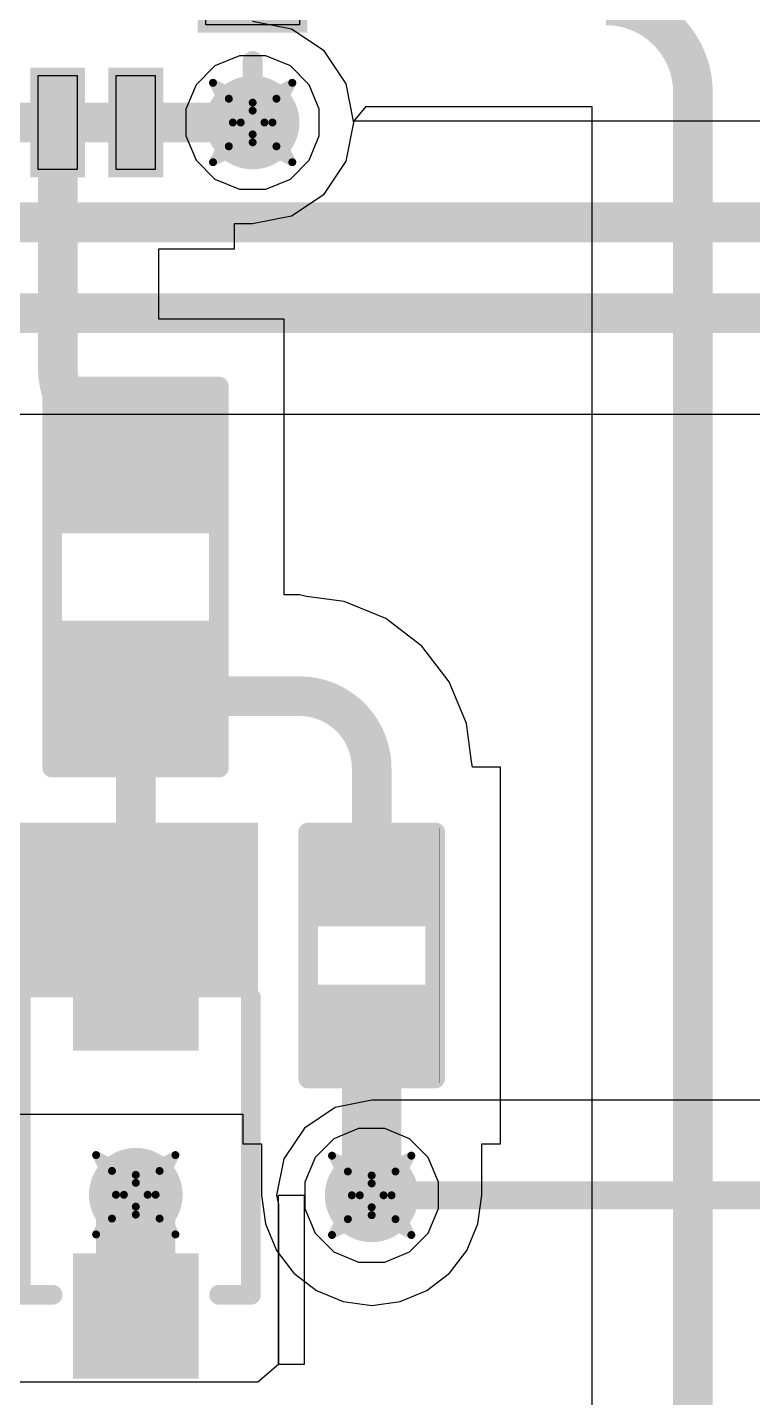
# Model space of a CAD drawing. Header units: inches. Extents: x -2 to 5376, y -4 to 5426.
# Drawn here: x 82.71 to 87.35, y 74.34 to 83.11 of the extents above; entities that cross this region are included whole.
import ezdxf

# ---------------------------------------------------------------- set-up
doc = ezdxf.new("R2010")
doc.units = ezdxf.units.IN
for name, color, linetype in [('Bottom Layer', 5, 'Continuous'), ('Drill Drawing', 1, 'Continuous'), ('Layer 1', 16, 'Continuous'), ('Layer 2', 76, 'Continuous'), ('Top Layer', 1, 'Continuous'), ('Top Overlay', 2, 'Continuous'), ('Top Paste', 8, 'Continuous'), ('Top Solder', 216, 'Continuous'), ('Via Holes', 16, 'Continuous')]:
    doc.layers.add(name, color=color, linetype=linetype)

# ---------------------------------------------------------------- blocks, each defined once
blk = doc.blocks.new('SOD323F_20')
at = {"layer": 'Top Layer'}
for points in [[(-1.35, 0.3), (-0.75, 0.3), (-0.75, -0.3), (-1.35, -0.3)], [(0.75, 0.3), (1.35, 0.3), (1.35, -0.3), (0.75, -0.3)]]:
    blk.add_hatch(color=1, dxfattribs=at).paths.add_polyline_path(points)
at = {"layer": 'Top Overlay'}
for points in [[(0.9884, 0.3836), (2.1082, 0.3836), (2.1082, 0.79), (0.9884, 0.79)], [(1.4223, -0.406), (2.1081, -0.406), (2.1081, 0.4576), (1.4223, 0.4576)], [(0.9884, -0.7829), (2.1082, -0.7829), (2.1082, -0.3765), (0.9884, -0.3765)]]:
    blk.add_hatch(color=2, dxfattribs=at).paths.add_polyline_path(points)
at = {"layer": 'Top Paste'}
for points in [[(-1.35, 0.3), (-0.75, 0.3), (-0.75, -0.3), (-1.35, -0.3)], [(0.75, 0.3), (1.35, 0.3), (1.35, -0.3), (0.75, -0.3)]]:
    blk.add_hatch(color=8, dxfattribs=at).paths.add_polyline_path(points)
at = {"layer": 'Top Solder'}
for points in [[(-1.4516, 0.4016), (-0.6484, 0.4016), (-0.6484, -0.4016), (-1.4516, -0.4016)], [(0.6484, 0.4016), (1.4516, 0.4016), (1.4516, -0.4016), (0.6484, -0.4016)]]:
    blk.add_hatch(color=216, dxfattribs=at).paths.add_polyline_path(points)
at = {"layer": 'Top Overlay'}
for points in [[(-0.9144, 0.7366, 0.127, 0.127, 0), (-0.9144, 0.5334, 0.127, 0.127, 0)], [(-0.9144, 0.7366, 0.127, 0.127, 0), (0.9884, 0.7366, 0.127, 0.127, 0)], [(-0.9144, -0.5334, 0.127, 0.127, 0), (-0.9144, -0.7366, 0.127, 0.127, 0)], [(-0.9144, -0.7366, 0.127, 0.127, 0), (0.9884, -0.7366, 0.127, 0.127, 0)]]:
    blk.add_lwpolyline(points, format="xyseb", dxfattribs=at)
for points in [[(-0.9461, 0.7366, 0.0635, 0.0635, 1), (-0.8826, 0.7366, 0.0635, 0.0635, 1)], [(-0.9461, 0.7366, 0.0635, 0.0635, 1), (-0.8826, 0.7366, 0.0635, 0.0635, 1)], [(0.9567, 0.7366, 0.0635, 0.0635, 1), (1.0202, 0.7366, 0.0635, 0.0635, 1)], [(-0.9461, 0.5334, 0.0635, 0.0635, 1), (-0.8827, 0.5334, 0.0635, 0.0635, 1)], [(-0.9461, -0.5334, 0.0635, 0.0635, 1), (-0.8827, -0.5334, 0.0635, 0.0635, 1)], [(-0.9461, -0.7366, 0.0635, 0.0635, 1), (-0.8826, -0.7366, 0.0635, 0.0635, 1)], [(-0.9461, -0.7366, 0.0635, 0.0635, 1), (-0.8826, -0.7366, 0.0635, 0.0635, 1)], [(0.9567, -0.7366, 0.0635, 0.0635, 1), (1.0202, -0.7366, 0.0635, 0.0635, 1)]]:
    blk.add_lwpolyline(points, format="xyseb", close=True, dxfattribs=at)
blk = doc.blocks.new('VQFN_16_3_3__26')
at = {"layer": 'Top Layer'}
for points in [[(-0.8729, 1.8), (-0.6229, 1.8), (-0.6229, 1.2), (-0.8729, 1.2)], [(-0.373, 1.8), (-0.123, 1.8), (-0.123, 1.2), (-0.373, 1.2)], [(0.1271, 1.8), (0.3771, 1.8), (0.3771, 1.2), (0.1271, 1.2)], [(0.627, 1.8), (0.877, 1.8), (0.877, 1.2), (0.627, 1.2)], [(-1.8, 0.6234), (-1.8, 0.8734), (-1.2, 0.8734), (-1.2, 0.6234)], [(1.8, 0.8734), (1.8, 0.6234), (1.2, 0.6234), (1.2, 0.8734)], [(-0.7501, 0.7499), (0.7499, 0.7499), (0.7499, -0.7501), (-0.7501, -0.7501)], [(-1.8, 0.1235), (-1.8, 0.3735), (-1.2, 0.3735), (-1.2, 0.1235)], [(1.8, 0.3751), (1.8, 0.1251), (1.2, 0.1251), (1.2, 0.3751)], [(-1.8, -0.3766), (-1.8, -0.1266), (-1.2, -0.1266), (-1.2, -0.3766)], [(1.8, -0.1251), (1.8, -0.3751), (1.2, -0.3751), (1.2, -0.1251)], [(-1.8, -0.8765), (-1.8, -0.6265), (-1.2, -0.6265), (-1.2, -0.8765)], [(1.8, -0.6249), (1.8, -0.8749), (1.2, -0.8749), (1.2, -0.6249)], [(-0.6229, -1.8), (-0.8729, -1.8), (-0.8729, -1.2), (-0.6229, -1.2)], [(-0.123, -1.8), (-0.373, -1.8), (-0.373, -1.2), (-0.123, -1.2)], [(0.3771, -1.8), (0.1271, -1.8), (0.1271, -1.2), (0.3771, -1.2)], [(0.877, -1.8), (0.627, -1.8), (0.627, -1.2), (0.877, -1.2)]]:
    blk.add_hatch(color=1, dxfattribs=at).paths.add_polyline_path(points)
at = {"layer": 'Top Solder'}
for points in [[(-0.9237, 1.8508), (-0.5721, 1.8508), (-0.5721, 1.1492), (-0.9237, 1.1492)], [(-0.4238, 1.8508), (-0.0722, 1.8508), (-0.0722, 1.1492), (-0.4238, 1.1492)], [(0.0763, 1.8508), (0.4279, 1.8508), (0.4279, 1.1492), (0.0763, 1.1492)], [(0.5762, 1.8508), (0.9278, 1.8508), (0.9278, 1.1492), (0.5762, 1.1492)], [(-1.8508, 0.5726), (-1.8508, 0.9242), (-1.1492, 0.9242), (-1.1492, 0.5726)], [(1.8508, 0.9242), (1.8508, 0.5726), (1.1492, 0.5726), (1.1492, 0.9242)], [(-0.8009, 0.8007), (0.8007, 0.8007), (0.8007, -0.8009), (-0.8009, -0.8009)], [(-1.8508, 0.0727), (-1.8508, 0.4243), (-1.1492, 0.4243), (-1.1492, 0.0727)], [(1.8508, 0.4259), (1.8508, 0.0743), (1.1492, 0.0743), (1.1492, 0.4259)], [(-1.8508, -0.4274), (-1.8508, -0.0758), (-1.1492, -0.0758), (-1.1492, -0.4274)], [(1.8508, -0.0743), (1.8508, -0.4259), (1.1492, -0.4259), (1.1492, -0.0743)], [(-1.8508, -0.9273), (-1.8508, -0.5757), (-1.1492, -0.5757), (-1.1492, -0.9273)], [(1.8508, -0.5741), (1.8508, -0.9257), (1.1492, -0.9257), (1.1492, -0.5741)], [(-0.5721, -1.8508), (-0.9237, -1.8508), (-0.9237, -1.1492), (-0.5721, -1.1492)], [(-0.0722, -1.8508), (-0.4238, -1.8508), (-0.4238, -1.1492), (-0.0722, -1.1492)], [(0.4279, -1.8508), (0.0763, -1.8508), (0.0763, -1.1492), (0.4279, -1.1492)], [(0.9278, -1.8508), (0.5762, -1.8508), (0.5762, -1.1492), (0.9278, -1.1492)]]:
    blk.add_hatch(color=216, dxfattribs=at).paths.add_polyline_path(points)
at = {"layer": 'Top Overlay'}
for points in [[(-1.4999, 1.4999, 0.127, 0.127, 0), (-1.1041, 1.4999, 0.127, 0.127, 0)], [(-1.4999, 1.1046, 0.127, 0.127, 0), (-1.4999, 1.4999, 0.127, 0.127, 0)], [(1.1082, 1.4999, 0.127, 0.127, 0), (1.5001, 1.4999, 0.127, 0.127, 0)], [(1.5001, 1.1046, 0.127, 0.127, 0), (1.5001, 1.4999, 0.127, 0.127, 0)], [(-2.0334, 0.6468, 0.127, 0.127, 0), (-2.0334, 0.85, 0.127, 0.127, 0)], [(-2.0334, 0.85, 0.127, 0.127, 0), (-1.9318, 0.7484, 0.127, 0.127, 0)], [(-2.0334, 0.6468, 0.127, 0.127, 0), (-1.9318, 0.7484, 0.127, 0.127, 0)], [(-1.4999, -1.5001, 0.127, 0.127, 0), (-1.4999, -1.1076, 0.127, 0.127, 0)], [(1.5001, -1.5001, 0.127, 0.127, 0), (1.5001, -1.1061, 0.127, 0.127, 0)], [(-1.4999, -1.5001, 0.127, 0.127, 0), (-1.1041, -1.5001, 0.127, 0.127, 0)], [(1.1082, -1.5001, 0.127, 0.127, 0), (1.5001, -1.5001, 0.127, 0.127, 0)]]:
    blk.add_lwpolyline(points, format="xyseb", dxfattribs=at)
for points in [[(-1.5316, 1.4999, 0.0635, 0.0635, 1), (-1.4681, 1.4999, 0.0635, 0.0635, 1)], [(-1.5316, 1.4999, 0.0635, 0.0635, 1), (-1.4681, 1.4999, 0.0635, 0.0635, 1)], [(-1.1358, 1.4999, 0.0635, 0.0635, 1), (-1.0723, 1.4999, 0.0635, 0.0635, 1)], [(1.0765, 1.4999, 0.0635, 0.0635, 1), (1.14, 1.4999, 0.0635, 0.0635, 1)], [(1.4684, 1.4999, 0.0635, 0.0635, 1), (1.5319, 1.4999, 0.0635, 0.0635, 1)], [(1.4684, 1.4999, 0.0635, 0.0635, 1), (1.5319, 1.4999, 0.0635, 0.0635, 1)], [(-1.5316, 1.1046, 0.0635, 0.0635, 1), (-1.4681, 1.1046, 0.0635, 0.0635, 1)], [(1.4684, 1.1046, 0.0635, 0.0635, 1), (1.5319, 1.1046, 0.0635, 0.0635, 1)], [(-2.0651, 0.85, 0.0635, 0.0635, 1), (-2.0016, 0.85, 0.0635, 0.0635, 1)], [(-2.0651, 0.85, 0.0635, 0.0635, 1), (-2.0016, 0.85, 0.0635, 0.0635, 1)], [(-1.9635, 0.7484, 0.0635, 0.0635, 1), (-1.9, 0.7484, 0.0635, 0.0635, 1)], [(-1.9635, 0.7484, 0.0635, 0.0635, 1), (-1.9, 0.7484, 0.0635, 0.0635, 1)], [(-2.0651, 0.6468, 0.0635, 0.0635, 1), (-2.0016, 0.6468, 0.0635, 0.0635, 1)], [(-2.0651, 0.6468, 0.0635, 0.0635, 1), (-2.0016, 0.6468, 0.0635, 0.0635, 1)], [(-1.5316, -1.1076, 0.0635, 0.0635, 1), (-1.4681, -1.1076, 0.0635, 0.0635, 1)], [(1.4684, -1.1061, 0.0635, 0.0635, 1), (1.5319, -1.1061, 0.0635, 0.0635, 1)], [(-1.5316, -1.5001, 0.0635, 0.0635, 1), (-1.4681, -1.5001, 0.0635, 0.0635, 1)], [(-1.5316, -1.5001, 0.0635, 0.0635, 1), (-1.4681, -1.5001, 0.0635, 0.0635, 1)], [(-1.1358, -1.5001, 0.0635, 0.0635, 1), (-1.0723, -1.5001, 0.0635, 0.0635, 1)], [(1.0765, -1.5001, 0.0635, 0.0635, 1), (1.14, -1.5001, 0.0635, 0.0635, 1)], [(1.4684, -1.5001, 0.0635, 0.0635, 1), (1.5319, -1.5001, 0.0635, 0.0635, 1)], [(1.4684, -1.5001, 0.0635, 0.0635, 1), (1.5319, -1.5001, 0.0635, 0.0635, 1)]]:
    blk.add_lwpolyline(points, format="xyseb", close=True, dxfattribs=at)
at = {"layer": 'Top Paste'}
for p, q in [((-0.8729, 1.8), (-0.8729, 1.8)), ((-0.8729, 1.8), (-0.6229, 1.8)), ((-0.8729, 1.2), (-0.8729, 1.8)), ((-0.6229, 1.8), (-0.6229, 1.2)), ((-0.3729, 1.8), (-0.3729, 1.8)), ((-0.3729, 1.8), (-0.1229, 1.8)), ((-0.3729, 1.2), (-0.3729, 1.8)), ((-0.1229, 1.8), (-0.1229, 1.2)), ((0.1271, 1.8), (0.1271, 1.8)), ((0.1271, 1.8), (0.3771, 1.8)), ((0.1271, 1.2), (0.1271, 1.8)), ((0.3771, 1.8), (0.3771, 1.2)), ((0.6271, 1.8), (0.6271, 1.8)), ((0.6271, 1.8), (0.8771, 1.8)), ((0.6271, 1.2), (0.6271, 1.8)), ((0.8771, 1.8), (0.8771, 1.2)), ((-0.6229, 1.2), (-0.8729, 1.2)), ((-0.1229, 1.2), (-0.3729, 1.2)), ((0.3771, 1.2), (0.1271, 1.2)), ((0.8771, 1.2), (0.6271, 1.2)), ((-1.7999, 0.6235), (-1.7999, 0.8735)), ((-1.7999, 0.8735), (-1.1999, 0.8735)), ((-1.1999, 0.8735), (-1.1999, 0.6235)), ((1.2, 0.6235), (1.2, 0.8735)), ((1.2, 0.8735), (1.8, 0.8735)), ((1.8, 0.8735), (1.8, 0.8735)), ((1.8, 0.8735), (1.8, 0.6235)), ((-1.7999, 0.6235), (-1.7999, 0.6235)), ((-1.1999, 0.6235), (-1.7999, 0.6235)), ((1.8, 0.6235), (1.2, 0.6235)), ((-0.6, 0.6), (-0.6, 0.6)), ((-0.6, 0.6), (0.6, 0.6)), ((-0.6, -0.6), (-0.6, 0.6)), ((0.6, 0.6), (0.6, -0.6)), ((-1.8, 0.1235), (-1.8, 0.3735)), ((-1.8, 0.3735), (-1.2, 0.3735)), ((-1.2, 0.3735), (-1.2, 0.1235)), ((1.2, 0.125), (1.2, 0.375)), ((1.2, 0.375), (1.8, 0.375)), ((1.8, 0.375), (1.8, 0.375)), ((1.8, 0.375), (1.8, 0.125)), ((-1.8, 0.1235), (-1.8, 0.1235)), ((-1.2, 0.1235), (-1.8, 0.1235)), ((1.8, 0.125), (1.2, 0.125)), ((-1.7999, -0.3765), (-1.7999, -0.1265)), ((-1.7999, -0.1265), (-1.1999, -0.1265)), ((-1.1999, -0.1265), (-1.1999, -0.3765)), ((1.2, -0.375), (1.2, -0.125)), ((1.2, -0.125), (1.8, -0.125)), ((1.8, -0.125), (1.8, -0.125)), ((1.8, -0.125), (1.8, -0.375)), ((-1.7999, -0.3765), (-1.7999, -0.3765)), ((-1.1999, -0.3765), (-1.7999, -0.3765)), ((1.8, -0.375), (1.2, -0.375)), ((0.6, -0.6), (-0.6, -0.6)), ((-1.7999, -0.8765), (-1.7999, -0.6265)), ((-1.7999, -0.6265), (-1.1999, -0.6265)), ((-1.1999, -0.6265), (-1.1999, -0.8765)), ((1.2, -0.875), (1.2, -0.625)), ((1.2, -0.625), (1.8, -0.625)), ((1.8, -0.625), (1.8, -0.625)), ((1.8, -0.625), (1.8, -0.875)), ((-1.7999, -0.8765), (-1.7999, -0.8765)), ((-1.1999, -0.8765), (-1.7999, -0.8765)), ((1.8, -0.875), (1.2, -0.875)), ((-0.8729, -1.8), (-0.8729, -1.2)), ((-0.8729, -1.2), (-0.6229, -1.2)), ((-0.6229, -1.2), (-0.6229, -1.8)), ((-0.3729, -1.8), (-0.3729, -1.2)), ((-0.3729, -1.2), (-0.1229, -1.2)), ((-0.1229, -1.2), (-0.1229, -1.8)), ((0.1271, -1.8), (0.1271, -1.2)), ((0.1271, -1.2), (0.3771, -1.2)), ((0.3771, -1.2), (0.3771, -1.8)), ((0.6271, -1.8), (0.6271, -1.2)), ((0.6271, -1.2), (0.8771, -1.2)), ((0.8771, -1.2), (0.8771, -1.8)), ((-0.6229, -1.8), (-0.8729, -1.8)), ((-0.6229, -1.8), (-0.6229, -1.8)), ((-0.1229, -1.8), (-0.3729, -1.8)), ((-0.1229, -1.8), (-0.1229, -1.8)), ((0.3771, -1.8), (0.1271, -1.8)), ((0.3771, -1.8), (0.3771, -1.8)), ((0.8771, -1.8), (0.6271, -1.8)), ((0.8771, -1.8), (0.8771, -1.8))]:
    blk.add_line(p, q, dxfattribs=at)
blk = doc.blocks.new('R___0603_69')
at = {"layer": 'Top Layer'}
for points in [[(-0.381, 0.4445), (-0.381, -0.4445), (-1.143, -0.4445), (-1.143, 0.4445)], [(1.143, 0.4445), (1.143, -0.4445), (0.381, -0.4445), (0.381, 0.4445)]]:
    blk.add_hatch(color=1, dxfattribs=at).paths.add_polyline_path(points)
at = {"layer": 'Top Paste'}
for points in [[(-0.381, 0.4445), (-0.381, -0.4445), (-1.143, -0.4445), (-1.143, 0.4445)], [(1.143, 0.4445), (1.143, -0.4445), (0.381, -0.4445), (0.381, 0.4445)]]:
    blk.add_hatch(color=8, dxfattribs=at).paths.add_polyline_path(points)
at = {"layer": 'Top Solder'}
for points in [[(-0.2794, 0.5461), (-0.2794, -0.5461), (-1.2446, -0.5461), (-1.2446, 0.5461)], [(1.2446, 0.5461), (1.2446, -0.5461), (0.2794, -0.5461), (0.2794, 0.5461)]]:
    blk.add_hatch(color=216, dxfattribs=at).paths.add_polyline_path(points)
at = {"layer": 'Top Overlay'}
for points in [[(-1.2192, 0.5334, 0.127, 0.127, 0), (1.2192, 0.5334, 0.127, 0.127, 0)], [(-1.2192, 0.5334, 0.127, 0.127, 0), (-1.2192, -0.5334, 0.127, 0.127, 0)], [(1.2192, 0.5334, 0.127, 0.127, 0), (1.2192, -0.5334, 0.127, 0.127, 0)], [(-1.2192, -0.5334, 0.127, 0.127, 0), (1.2192, -0.5334, 0.127, 0.127, 0)]]:
    blk.add_lwpolyline(points, format="xyseb", dxfattribs=at)
for points in [[(-1.25095, 0.5334, 0.0635, 0.0635, 1), (-1.18745, 0.5334, 0.0635, 0.0635, 1)], [(-1.25095, 0.5334, 0.0635, 0.0635, 1), (-1.18745, 0.5334, 0.0635, 0.0635, 1)], [(1.18745, 0.5334, 0.0635, 0.0635, 1), (1.25095, 0.5334, 0.0635, 0.0635, 1)], [(1.18745, 0.5334, 0.0635, 0.0635, 1), (1.25095, 0.5334, 0.0635, 0.0635, 1)], [(-1.25095, -0.5334, 0.0635, 0.0635, 1), (-1.18745, -0.5334, 0.0635, 0.0635, 1)], [(-1.25095, -0.5334, 0.0635, 0.0635, 1), (-1.18745, -0.5334, 0.0635, 0.0635, 1)], [(1.18745, -0.5334, 0.0635, 0.0635, 1), (1.25095, -0.5334, 0.0635, 0.0635, 1)], [(1.18745, -0.5334, 0.0635, 0.0635, 1), (1.25095, -0.5334, 0.0635, 0.0635, 1)]]:
    blk.add_lwpolyline(points, format="xyseb", close=True, dxfattribs=at)
blk = doc.blocks.new('R___0402_85')
at = {"layer": 'Top Layer'}
for points in [[(-0.6985, -0.3175), (-0.6985, 0.3175), (-0.2413, 0.3175), (-0.2413, -0.3175)], [(0.2413, -0.3175), (0.2413, 0.3175), (0.6985, 0.3175), (0.6985, -0.3175)]]:
    blk.add_hatch(color=1, dxfattribs=at).paths.add_polyline_path(points)
at = {"layer": 'Top Paste'}
for points in [[(-0.6985, -0.3175), (-0.6985, 0.3175), (-0.2413, 0.3175), (-0.2413, -0.3175)], [(0.2413, -0.3175), (0.2413, 0.3175), (0.6985, 0.3175), (0.6985, -0.3175)]]:
    blk.add_hatch(color=8, dxfattribs=at).paths.add_polyline_path(points)
at = {"layer": 'Top Solder'}
for points in [[(-0.7535, -0.3725), (-0.7535, 0.3725), (-0.1863, 0.3725), (-0.1863, -0.3725)], [(0.1863, -0.3725), (0.1863, 0.3725), (0.7535, 0.3725), (0.7535, -0.3725)]]:
    blk.add_hatch(color=216, dxfattribs=at).paths.add_polyline_path(points)
at = {"layer": 'Top Overlay'}
for points in [[(-0.7874, 0.4064, 0.127, 0.127, 0), (-0.7874, -0.4064, 0.127, 0.127, 0)], [(-0.7874, 0.4064, 0.127, 0.127, 0), (0.7874, 0.4064, 0.127, 0.127, 0)], [(0.7874, 0.4064, 0.127, 0.127, 0), (0.7874, -0.4064, 0.127, 0.127, 0)], [(-0.7874, -0.4064, 0.127, 0.127, 0), (0.7874, -0.4064, 0.127, 0.127, 0)], [(-0.8128, -0.4318, 0.00323, 0.00323, 0), (0.8128, -0.4318, 0.00323, 0.00323, 0)]]:
    blk.add_lwpolyline(points, format="xyseb", dxfattribs=at)
for points in [[(-0.8191, 0.4064, 0.0635, 0.0635, 1), (-0.7556, 0.4064, 0.0635, 0.0635, 1)], [(-0.8191, 0.4064, 0.0635, 0.0635, 1), (-0.7556, 0.4064, 0.0635, 0.0635, 1)], [(0.7556, 0.4064, 0.0635, 0.0635, 1), (0.8191, 0.4064, 0.0635, 0.0635, 1)], [(0.7556, 0.4064, 0.0635, 0.0635, 1), (0.8191, 0.4064, 0.0635, 0.0635, 1)], [(-0.8191, -0.4064, 0.0635, 0.0635, 1), (-0.7556, -0.4064, 0.0635, 0.0635, 1)], [(-0.8191, -0.4064, 0.0635, 0.0635, 1), (-0.7556, -0.4064, 0.0635, 0.0635, 1)], [(0.7556, -0.4064, 0.0635, 0.0635, 1), (0.8191, -0.4064, 0.0635, 0.0635, 1)], [(0.7556, -0.4064, 0.0635, 0.0635, 1), (0.8191, -0.4064, 0.0635, 0.0635, 1)], [(-0.8136, -0.4318, 0.00161, 0.00161, 1), (-0.812, -0.4318, 0.00161, 0.00161, 1)], [(0.812, -0.4318, 0.00161, 0.00161, 1), (0.8136, -0.4318, 0.00161, 0.00161, 1)]]:
    blk.add_lwpolyline(points, format="xyseb", close=True, dxfattribs=at)

msp = doc.modelspace()

# ---------------------------------------------------------------- hatches: boundary and pattern name
at = {"layer": 'Bottom Layer'}
h = msp.add_hatch(color=5, dxfattribs=at)
edge = h.paths.add_edge_path()
edge.add_arc((84.15, 82.5), 0.3, 0, 360)
h = msp.add_hatch(color=5, dxfattribs=at)
edge = h.paths.add_edge_path()
edge.add_arc((83.4019, 75.6366), 0.3, 0, 360)
h = msp.add_hatch(color=5, dxfattribs=at)
edge = h.paths.add_edge_path()
edge.add_arc((84.9122, 75.633), 0.3, 0, 360)
at = {"layer": 'Layer 1'}
h = msp.add_hatch(color=16, dxfattribs=at)
edge = h.paths.add_edge_path()
edge.add_arc((84.15, 82.5), 0.3, 0, 360)
h = msp.add_hatch(color=16, dxfattribs=at)
edge = h.paths.add_edge_path()
edge.add_arc((83.4019, 75.6366), 0.3, 0, 360)
h = msp.add_hatch(color=16, dxfattribs=at)
edge = h.paths.add_edge_path()
edge.add_arc((84.9122, 75.633), 0.3, 0, 360)
at = {"layer": 'Layer 2'}
h = msp.add_hatch(color=76, dxfattribs=at)
edge = h.paths.add_edge_path()
edge.add_arc((84.15, 82.5), 0.3, 0, 360)
h = msp.add_hatch(color=76, dxfattribs=at)
edge = h.paths.add_edge_path()
edge.add_arc((83.4019, 75.6366), 0.3, 0, 360)
h = msp.add_hatch(color=76, dxfattribs=at)
edge = h.paths.add_edge_path()
edge.add_arc((84.9122, 75.633), 0.3, 0, 360)
at = {"layer": 'Top Layer'}
h = msp.add_hatch(color=1, dxfattribs=at)
edge = h.paths.add_edge_path()
edge.add_arc((84.15, 82.5), 0.3, 0, 360)
h = msp.add_hatch(color=1, dxfattribs=at)
edge = h.paths.add_edge_path()
edge.add_arc((83.4019, 75.6366), 0.3, 0, 360)
h = msp.add_hatch(color=1, dxfattribs=at)
edge = h.paths.add_edge_path()
edge.add_arc((84.9122, 75.633), 0.3, 0, 360)
at = {"layer": 'Via Holes'}
h = msp.add_hatch(color=7, dxfattribs=at)
edge = h.paths.add_edge_path()
edge.add_arc((84.15, 82.5), 0.15, 0, 360)
h = msp.add_hatch(color=7, dxfattribs=at)
edge = h.paths.add_edge_path()
edge.add_arc((83.4019, 75.6366), 0.15, 0, 360)
h = msp.add_hatch(color=7, dxfattribs=at)
edge = h.paths.add_edge_path()
edge.add_arc((84.9122, 75.633), 0.15, 0, 360)

# ---------------------------------------------------------------- linework, layer by layer
at = {"layer": 'Bottom Layer'}
for p, q in [((84.3978, 83.0982), (84.15, 83.1475)), ((84.6078, 82.9578), (84.3978, 83.0982)), ((84.7482, 82.7478), (84.6078, 82.9578)), ((84.7958, 82.5084), (84.7482, 82.7478)), ((89.6776, 82.5084), (84.7958, 82.5084)), ((78.9522, 80.6326), (92.1512, 80.6326)), ((84.8273, 76.06), (84.6703, 75.995)), ((84.9971, 76.06), (84.8273, 76.06)), ((85.1541, 75.995), (84.9971, 76.06)), ((84.6703, 75.995), (84.5502, 75.8749)), ((85.2742, 75.8749), (85.1541, 75.995)), ((84.5502, 75.8749), (84.4852, 75.718)), ((85.3392, 75.718), (85.2742, 75.8749)), ((84.4852, 75.718), (84.4852, 75.5481)), ((85.3392, 75.5481), (85.3392, 75.718)), ((84.4852, 75.5481), (84.5502, 75.3912)), ((85.2742, 75.3912), (85.3392, 75.5481)), ((84.5502, 75.3912), (84.6703, 75.2711)), ((85.1541, 75.2711), (85.2742, 75.3912)), ((84.6703, 75.2711), (84.8273, 75.206)), ((84.9971, 75.206), (85.1541, 75.2711)), ((84.8273, 75.206), (84.9971, 75.206))]:
    msp.add_line(p, q, dxfattribs=at)
for points in [[(73.6144, 82.5, 0.254, 0.254, 0), (84.15, 82.5, 0.254, 0.254, 0)], [(77.4239, 81.861, 0.254, 0.254, 0), (89.8449, 81.861, 0.254, 0.254, 0)], [(78.9101, 81.28, 0.254, 0.254, 0), (92.1512, 81.28, 0.254, 0.254, 0)]]:
    msp.add_lwpolyline(points, format="xyseb", dxfattribs=at)
msp.add_lwpolyline([(84.0865, 82.5, 0.127, 0.127, 1), (84.2135, 82.5, 0.127, 0.127, 1)], format="xyseb", close=True, dxfattribs=at)
at = {"layer": 'Drill Drawing'}
for points in [[(83.896, 82.754, 0.0508, 0.0508, 0), (84.15, 82.627, 0.0508, 0.0508, 0)], [(83.896, 82.754, 0.0508, 0.0508, 0), (84.023, 82.5, 0.0508, 0.0508, 0)], [(84.15, 82.627, 0.0508, 0.0508, 0), (84.404, 82.754, 0.0508, 0.0508, 0)], [(84.277, 82.5, 0.0508, 0.0508, 0), (84.404, 82.754, 0.0508, 0.0508, 0)], [(83.9976, 82.6524, 0.0508, 0.0508, 0), (84.15, 82.5762, 0.0508, 0.0508, 0)], [(83.9976, 82.6524, 0.0508, 0.0508, 0), (84.0738, 82.5, 0.0508, 0.0508, 0)], [(84.15, 82.5762, 0.0508, 0.0508, 0), (84.3024, 82.6524, 0.0508, 0.0508, 0)], [(84.2262, 82.5, 0.0508, 0.0508, 0), (84.3024, 82.6524, 0.0508, 0.0508, 0)], [(83.896, 82.246, 0.0508, 0.0508, 0), (84.023, 82.5, 0.0508, 0.0508, 0)], [(83.9976, 82.3476, 0.0508, 0.0508, 0), (84.0738, 82.5, 0.0508, 0.0508, 0)], [(83.9976, 82.3476, 0.0508, 0.0508, 0), (84.15, 82.4238, 0.0508, 0.0508, 0)], [(84.15, 82.4238, 0.0508, 0.0508, 0), (84.3024, 82.3476, 0.0508, 0.0508, 0)], [(84.2262, 82.5, 0.0508, 0.0508, 0), (84.3024, 82.3476, 0.0508, 0.0508, 0)], [(84.277, 82.5, 0.0508, 0.0508, 0), (84.404, 82.246, 0.0508, 0.0508, 0)], [(83.896, 82.246, 0.0508, 0.0508, 0), (84.15, 82.373, 0.0508, 0.0508, 0)], [(84.15, 82.373, 0.0508, 0.0508, 0), (84.404, 82.246, 0.0508, 0.0508, 0)], [(83.1479, 75.8906, 0.0508, 0.0508, 0), (83.4019, 75.7636, 0.0508, 0.0508, 0)], [(83.1479, 75.8906, 0.0508, 0.0508, 0), (83.2749, 75.6366, 0.0508, 0.0508, 0)], [(83.4019, 75.7636, 0.0508, 0.0508, 0), (83.6559, 75.8906, 0.0508, 0.0508, 0)], [(83.5289, 75.6366, 0.0508, 0.0508, 0), (83.6559, 75.8906, 0.0508, 0.0508, 0)], [(84.6582, 75.887, 0.0508, 0.0508, 0), (84.9122, 75.76, 0.0508, 0.0508, 0)], [(84.6582, 75.887, 0.0508, 0.0508, 0), (84.7852, 75.633, 0.0508, 0.0508, 0)], [(84.9122, 75.76, 0.0508, 0.0508, 0), (85.1662, 75.887, 0.0508, 0.0508, 0)], [(85.0392, 75.633, 0.0508, 0.0508, 0), (85.1662, 75.887, 0.0508, 0.0508, 0)], [(83.2495, 75.789, 0.0508, 0.0508, 0), (83.4019, 75.7128, 0.0508, 0.0508, 0)], [(83.2495, 75.789, 0.0508, 0.0508, 0), (83.3257, 75.6366, 0.0508, 0.0508, 0)], [(83.4019, 75.7128, 0.0508, 0.0508, 0), (83.5543, 75.789, 0.0508, 0.0508, 0)], [(83.4781, 75.6366, 0.0508, 0.0508, 0), (83.5543, 75.789, 0.0508, 0.0508, 0)], [(84.7598, 75.7854, 0.0508, 0.0508, 0), (84.9122, 75.7092, 0.0508, 0.0508, 0)], [(84.7598, 75.7854, 0.0508, 0.0508, 0), (84.836, 75.633, 0.0508, 0.0508, 0)], [(84.9122, 75.7092, 0.0508, 0.0508, 0), (85.0646, 75.7854, 0.0508, 0.0508, 0)], [(84.9884, 75.633, 0.0508, 0.0508, 0), (85.0646, 75.7854, 0.0508, 0.0508, 0)], [(83.1479, 75.3826, 0.0508, 0.0508, 0), (83.2749, 75.6366, 0.0508, 0.0508, 0)], [(83.2495, 75.4842, 0.0508, 0.0508, 0), (83.3257, 75.6366, 0.0508, 0.0508, 0)], [(83.4781, 75.6366, 0.0508, 0.0508, 0), (83.5543, 75.4842, 0.0508, 0.0508, 0)], [(83.5289, 75.6366, 0.0508, 0.0508, 0), (83.6559, 75.3826, 0.0508, 0.0508, 0)], [(84.6582, 75.379, 0.0508, 0.0508, 0), (84.7852, 75.633, 0.0508, 0.0508, 0)], [(84.7598, 75.4806, 0.0508, 0.0508, 0), (84.836, 75.633, 0.0508, 0.0508, 0)], [(84.9884, 75.633, 0.0508, 0.0508, 0), (85.0646, 75.4806, 0.0508, 0.0508, 0)], [(85.0392, 75.633, 0.0508, 0.0508, 0), (85.1662, 75.379, 0.0508, 0.0508, 0)], [(83.1479, 75.3826, 0.0508, 0.0508, 0), (83.4019, 75.5096, 0.0508, 0.0508, 0)], [(83.2495, 75.4842, 0.0508, 0.0508, 0), (83.4019, 75.5604, 0.0508, 0.0508, 0)], [(83.4019, 75.5604, 0.0508, 0.0508, 0), (83.5543, 75.4842, 0.0508, 0.0508, 0)], [(83.4019, 75.5096, 0.0508, 0.0508, 0), (83.6559, 75.3826, 0.0508, 0.0508, 0)], [(84.6582, 75.379, 0.0508, 0.0508, 0), (84.9122, 75.506, 0.0508, 0.0508, 0)], [(84.7598, 75.4806, 0.0508, 0.0508, 0), (84.9122, 75.5568, 0.0508, 0.0508, 0)], [(84.9122, 75.5568, 0.0508, 0.0508, 0), (85.0646, 75.4806, 0.0508, 0.0508, 0)], [(84.9122, 75.506, 0.0508, 0.0508, 0), (85.1662, 75.379, 0.0508, 0.0508, 0)]]:
    msp.add_lwpolyline(points, format="xyseb", dxfattribs=at)
for points in [[(83.8833, 82.754, 0.0254, 0.0254, 1), (83.9087, 82.754, 0.0254, 0.0254, 1)], [(83.8833, 82.754, 0.0254, 0.0254, 1), (83.9087, 82.754, 0.0254, 0.0254, 1)], [(84.3913, 82.754, 0.0254, 0.0254, 1), (84.4167, 82.754, 0.0254, 0.0254, 1)], [(84.3913, 82.754, 0.0254, 0.0254, 1), (84.4167, 82.754, 0.0254, 0.0254, 1)], [(83.9849, 82.6524, 0.0254, 0.0254, 1), (84.0103, 82.6524, 0.0254, 0.0254, 1)], [(83.9849, 82.6524, 0.0254, 0.0254, 1), (84.0103, 82.6524, 0.0254, 0.0254, 1)], [(84.1373, 82.627, 0.0254, 0.0254, 1), (84.1627, 82.627, 0.0254, 0.0254, 1)], [(84.1373, 82.627, 0.0254, 0.0254, 1), (84.1627, 82.627, 0.0254, 0.0254, 1)], [(84.2897, 82.6524, 0.0254, 0.0254, 1), (84.3151, 82.6524, 0.0254, 0.0254, 1)], [(84.2897, 82.6524, 0.0254, 0.0254, 1), (84.3151, 82.6524, 0.0254, 0.0254, 1)], [(84.1373, 82.5762, 0.0254, 0.0254, 1), (84.1627, 82.5762, 0.0254, 0.0254, 1)], [(84.1373, 82.5762, 0.0254, 0.0254, 1), (84.1627, 82.5762, 0.0254, 0.0254, 1)], [(84.0103, 82.5, 0.0254, 0.0254, 1), (84.0357, 82.5, 0.0254, 0.0254, 1)], [(84.0103, 82.5, 0.0254, 0.0254, 1), (84.0357, 82.5, 0.0254, 0.0254, 1)], [(84.0611, 82.5, 0.0254, 0.0254, 1), (84.0865, 82.5, 0.0254, 0.0254, 1)], [(84.0611, 82.5, 0.0254, 0.0254, 1), (84.0865, 82.5, 0.0254, 0.0254, 1)], [(84.1373, 82.4238, 0.0254, 0.0254, 1), (84.1627, 82.4238, 0.0254, 0.0254, 1)], [(84.1373, 82.4238, 0.0254, 0.0254, 1), (84.1627, 82.4238, 0.0254, 0.0254, 1)], [(84.2135, 82.5, 0.0254, 0.0254, 1), (84.2389, 82.5, 0.0254, 0.0254, 1)], [(84.2135, 82.5, 0.0254, 0.0254, 1), (84.2389, 82.5, 0.0254, 0.0254, 1)], [(84.2643, 82.5, 0.0254, 0.0254, 1), (84.2897, 82.5, 0.0254, 0.0254, 1)], [(84.2643, 82.5, 0.0254, 0.0254, 1), (84.2897, 82.5, 0.0254, 0.0254, 1)], [(83.9849, 82.3476, 0.0254, 0.0254, 1), (84.0103, 82.3476, 0.0254, 0.0254, 1)], [(83.9849, 82.3476, 0.0254, 0.0254, 1), (84.0103, 82.3476, 0.0254, 0.0254, 1)], [(84.1373, 82.373, 0.0254, 0.0254, 1), (84.1627, 82.373, 0.0254, 0.0254, 1)], [(84.1373, 82.373, 0.0254, 0.0254, 1), (84.1627, 82.373, 0.0254, 0.0254, 1)], [(84.2897, 82.3476, 0.0254, 0.0254, 1), (84.3151, 82.3476, 0.0254, 0.0254, 1)], [(84.2897, 82.3476, 0.0254, 0.0254, 1), (84.3151, 82.3476, 0.0254, 0.0254, 1)], [(83.8833, 82.246, 0.0254, 0.0254, 1), (83.9087, 82.246, 0.0254, 0.0254, 1)], [(83.8833, 82.246, 0.0254, 0.0254, 1), (83.9087, 82.246, 0.0254, 0.0254, 1)], [(84.3913, 82.246, 0.0254, 0.0254, 1), (84.4167, 82.246, 0.0254, 0.0254, 1)], [(84.3913, 82.246, 0.0254, 0.0254, 1), (84.4167, 82.246, 0.0254, 0.0254, 1)], [(83.1352, 75.8906, 0.0254, 0.0254, 1), (83.1606, 75.8906, 0.0254, 0.0254, 1)], [(83.1352, 75.8906, 0.0254, 0.0254, 1), (83.1606, 75.8906, 0.0254, 0.0254, 1)], [(83.6432, 75.8906, 0.0254, 0.0254, 1), (83.6686, 75.8906, 0.0254, 0.0254, 1)], [(83.6432, 75.8906, 0.0254, 0.0254, 1), (83.6686, 75.8906, 0.0254, 0.0254, 1)], [(84.6455, 75.887, 0.0254, 0.0254, 1), (84.6709, 75.887, 0.0254, 0.0254, 1)], [(84.6455, 75.887, 0.0254, 0.0254, 1), (84.6709, 75.887, 0.0254, 0.0254, 1)], [(85.1535, 75.887, 0.0254, 0.0254, 1), (85.1789, 75.887, 0.0254, 0.0254, 1)], [(85.1535, 75.887, 0.0254, 0.0254, 1), (85.1789, 75.887, 0.0254, 0.0254, 1)], [(83.2368, 75.789, 0.0254, 0.0254, 1), (83.2622, 75.789, 0.0254, 0.0254, 1)], [(83.2368, 75.789, 0.0254, 0.0254, 1), (83.2622, 75.789, 0.0254, 0.0254, 1)], [(83.3892, 75.7636, 0.0254, 0.0254, 1), (83.4146, 75.7636, 0.0254, 0.0254, 1)], [(83.3892, 75.7636, 0.0254, 0.0254, 1), (83.4146, 75.7636, 0.0254, 0.0254, 1)], [(83.5416, 75.789, 0.0254, 0.0254, 1), (83.567, 75.789, 0.0254, 0.0254, 1)], [(83.5416, 75.789, 0.0254, 0.0254, 1), (83.567, 75.789, 0.0254, 0.0254, 1)], [(84.7471, 75.7854, 0.0254, 0.0254, 1), (84.7725, 75.7854, 0.0254, 0.0254, 1)], [(84.7471, 75.7854, 0.0254, 0.0254, 1), (84.7725, 75.7854, 0.0254, 0.0254, 1)], [(84.8995, 75.76, 0.0254, 0.0254, 1), (84.9249, 75.76, 0.0254, 0.0254, 1)], [(84.8995, 75.76, 0.0254, 0.0254, 1), (84.9249, 75.76, 0.0254, 0.0254, 1)], [(85.0519, 75.7854, 0.0254, 0.0254, 1), (85.0773, 75.7854, 0.0254, 0.0254, 1)], [(85.0519, 75.7854, 0.0254, 0.0254, 1), (85.0773, 75.7854, 0.0254, 0.0254, 1)], [(83.3892, 75.7128, 0.0254, 0.0254, 1), (83.4146, 75.7128, 0.0254, 0.0254, 1)], [(83.3892, 75.7128, 0.0254, 0.0254, 1), (83.4146, 75.7128, 0.0254, 0.0254, 1)], [(84.8995, 75.7092, 0.0254, 0.0254, 1), (84.9249, 75.7092, 0.0254, 0.0254, 1)], [(84.8995, 75.7092, 0.0254, 0.0254, 1), (84.9249, 75.7092, 0.0254, 0.0254, 1)], [(83.2622, 75.6366, 0.0254, 0.0254, 1), (83.2876, 75.6366, 0.0254, 0.0254, 1)], [(83.2622, 75.6366, 0.0254, 0.0254, 1), (83.2876, 75.6366, 0.0254, 0.0254, 1)], [(83.313, 75.6366, 0.0254, 0.0254, 1), (83.3384, 75.6366, 0.0254, 0.0254, 1)], [(83.313, 75.6366, 0.0254, 0.0254, 1), (83.3384, 75.6366, 0.0254, 0.0254, 1)], [(83.4654, 75.6366, 0.0254, 0.0254, 1), (83.4908, 75.6366, 0.0254, 0.0254, 1)], [(83.4654, 75.6366, 0.0254, 0.0254, 1), (83.4908, 75.6366, 0.0254, 0.0254, 1)], [(83.5162, 75.6366, 0.0254, 0.0254, 1), (83.5416, 75.6366, 0.0254, 0.0254, 1)], [(83.5162, 75.6366, 0.0254, 0.0254, 1), (83.5416, 75.6366, 0.0254, 0.0254, 1)], [(84.7725, 75.633, 0.0254, 0.0254, 1), (84.7979, 75.633, 0.0254, 0.0254, 1)], [(84.7725, 75.633, 0.0254, 0.0254, 1), (84.7979, 75.633, 0.0254, 0.0254, 1)], [(84.8233, 75.633, 0.0254, 0.0254, 1), (84.8487, 75.633, 0.0254, 0.0254, 1)], [(84.8233, 75.633, 0.0254, 0.0254, 1), (84.8487, 75.633, 0.0254, 0.0254, 1)], [(84.9757, 75.633, 0.0254, 0.0254, 1), (85.0011, 75.633, 0.0254, 0.0254, 1)], [(84.9757, 75.633, 0.0254, 0.0254, 1), (85.0011, 75.633, 0.0254, 0.0254, 1)], [(85.0265, 75.633, 0.0254, 0.0254, 1), (85.0519, 75.633, 0.0254, 0.0254, 1)], [(85.0265, 75.633, 0.0254, 0.0254, 1), (85.0519, 75.633, 0.0254, 0.0254, 1)], [(83.3892, 75.5604, 0.0254, 0.0254, 1), (83.4146, 75.5604, 0.0254, 0.0254, 1)], [(83.3892, 75.5604, 0.0254, 0.0254, 1), (83.4146, 75.5604, 0.0254, 0.0254, 1)], [(83.3892, 75.5096, 0.0254, 0.0254, 1), (83.4146, 75.5096, 0.0254, 0.0254, 1)], [(83.3892, 75.5096, 0.0254, 0.0254, 1), (83.4146, 75.5096, 0.0254, 0.0254, 1)], [(84.8995, 75.5568, 0.0254, 0.0254, 1), (84.9249, 75.5568, 0.0254, 0.0254, 1)], [(84.8995, 75.5568, 0.0254, 0.0254, 1), (84.9249, 75.5568, 0.0254, 0.0254, 1)], [(84.8995, 75.506, 0.0254, 0.0254, 1), (84.9249, 75.506, 0.0254, 0.0254, 1)], [(84.8995, 75.506, 0.0254, 0.0254, 1), (84.9249, 75.506, 0.0254, 0.0254, 1)], [(83.2368, 75.4842, 0.0254, 0.0254, 1), (83.2622, 75.4842, 0.0254, 0.0254, 1)], [(83.2368, 75.4842, 0.0254, 0.0254, 1), (83.2622, 75.4842, 0.0254, 0.0254, 1)], [(83.5416, 75.4842, 0.0254, 0.0254, 1), (83.567, 75.4842, 0.0254, 0.0254, 1)], [(83.5416, 75.4842, 0.0254, 0.0254, 1), (83.567, 75.4842, 0.0254, 0.0254, 1)], [(84.7471, 75.4806, 0.0254, 0.0254, 1), (84.7725, 75.4806, 0.0254, 0.0254, 1)], [(84.7471, 75.4806, 0.0254, 0.0254, 1), (84.7725, 75.4806, 0.0254, 0.0254, 1)], [(85.0519, 75.4806, 0.0254, 0.0254, 1), (85.0773, 75.4806, 0.0254, 0.0254, 1)], [(85.0519, 75.4806, 0.0254, 0.0254, 1), (85.0773, 75.4806, 0.0254, 0.0254, 1)], [(83.1352, 75.3826, 0.0254, 0.0254, 1), (83.1606, 75.3826, 0.0254, 0.0254, 1)], [(83.1352, 75.3826, 0.0254, 0.0254, 1), (83.1606, 75.3826, 0.0254, 0.0254, 1)], [(83.6432, 75.3826, 0.0254, 0.0254, 1), (83.6686, 75.3826, 0.0254, 0.0254, 1)], [(83.6432, 75.3826, 0.0254, 0.0254, 1), (83.6686, 75.3826, 0.0254, 0.0254, 1)], [(84.6455, 75.379, 0.0254, 0.0254, 1), (84.6709, 75.379, 0.0254, 0.0254, 1)], [(84.6455, 75.379, 0.0254, 0.0254, 1), (84.6709, 75.379, 0.0254, 0.0254, 1)], [(85.1535, 75.379, 0.0254, 0.0254, 1), (85.1789, 75.379, 0.0254, 0.0254, 1)], [(85.1535, 75.379, 0.0254, 0.0254, 1), (85.1789, 75.379, 0.0254, 0.0254, 1)]]:
    msp.add_lwpolyline(points, format="xyseb", close=True, dxfattribs=at)
at = {"layer": 'Layer 1'}
for p, q in [((84.0651, 82.927), (83.9082, 82.862)), ((84.235, 82.927), (84.0651, 82.927)), ((84.3919, 82.862), (84.235, 82.927)), ((83.9082, 82.862), (83.788, 82.7419)), ((84.512, 82.7419), (84.3919, 82.862)), ((83.788, 82.7419), (83.723, 82.585)), ((84.577, 82.585), (84.512, 82.7419)), ((83.723, 82.585), (83.723, 82.4151)), ((84.577, 82.4151), (84.577, 82.585)), ((83.723, 82.4151), (83.788, 82.2582)), ((84.512, 82.2582), (84.577, 82.4151)), ((83.788, 82.2582), (83.9082, 82.138)), ((84.3919, 82.138), (84.512, 82.2582)), ((83.9082, 82.138), (84.0651, 82.073)), ((84.235, 82.073), (84.3919, 82.138)), ((84.0651, 82.073), (84.235, 82.073)), ((84.8273, 76.06), (84.6703, 75.995)), ((84.9971, 76.06), (84.8273, 76.06)), ((85.1541, 75.995), (84.9971, 76.06)), ((84.6703, 75.995), (84.5502, 75.8749)), ((85.2742, 75.8749), (85.1541, 75.995)), ((84.5502, 75.8749), (84.4852, 75.718)), ((85.3392, 75.718), (85.2742, 75.8749)), ((84.4852, 75.718), (84.4852, 75.5481)), ((85.3392, 75.5481), (85.3392, 75.718)), ((84.4852, 75.5481), (84.5502, 75.3912)), ((85.2742, 75.3912), (85.3392, 75.5481)), ((84.5502, 75.3912), (84.6703, 75.2711)), ((85.1541, 75.2711), (85.2742, 75.3912)), ((84.6703, 75.2711), (84.8273, 75.206)), ((84.9971, 75.206), (85.1541, 75.2711)), ((84.8273, 75.206), (84.9971, 75.206))]:
    msp.add_line(p, q, dxfattribs=at)
at = {"layer": 'Layer 2'}
for p, q in [((84.0651, 82.927), (83.9082, 82.862)), ((84.235, 82.927), (84.0651, 82.927)), ((84.3919, 82.862), (84.235, 82.927)), ((83.9082, 82.862), (83.788, 82.7419)), ((84.512, 82.7419), (84.3919, 82.862)), ((83.788, 82.7419), (83.723, 82.585)), ((84.577, 82.585), (84.512, 82.7419)), ((83.723, 82.585), (83.723, 82.4151)), ((84.577, 82.4151), (84.577, 82.585)), ((83.723, 82.4151), (83.788, 82.2582)), ((84.512, 82.2582), (84.577, 82.4151)), ((83.788, 82.2582), (83.9082, 82.138)), ((84.3919, 82.138), (84.512, 82.2582)), ((83.9082, 82.138), (84.0651, 82.073)), ((84.235, 82.073), (84.3919, 82.138)), ((84.0651, 82.073), (84.235, 82.073)), ((84.9122, 76.2416), (84.6793, 76.1953)), ((133.0517, 76.2416), (84.9122, 76.2416)), ((84.6793, 76.1953), (84.4819, 76.0634)), ((84.4819, 76.0634), (84.3499, 75.8659)), ((84.3499, 75.8659), (84.3036, 75.633)), ((84.3036, 75.633), (84.3153, 75.5742)), ((84.3153, 74.549), (84.3153, 75.633)), ((84.3153, 75.633), (84.4804, 75.633)), ((84.4804, 75.633), (84.4804, 74.549)), ((84.3153, 75.5742), (84.3153, 75.2355)), ((84.3153, 75.2355), (84.3153, 75.2355)), ((84.3153, 75.2355), (84.3153, 75.2355)), ((84.3153, 75.2355), (84.3153, 74.549)), ((84.3153, 74.549), (84.1837, 74.4375)), ((84.4804, 74.549), (84.3153, 74.549)), ((84.1837, 74.4375), (64.5897, 74.4375))]:
    msp.add_line(p, q, dxfattribs=at)
msp.add_lwpolyline([(84.9122, 75.633, 0.1778, 0.1778, 0), (133.0517, 75.633, 0.1778, 0.1778, 0)], format="xyseb", dxfattribs=at)
msp.add_lwpolyline([(84.8677, 75.633, 0.0889, 0.0889, 1), (84.9566, 75.633, 0.0889, 0.0889, 1)], format="xyseb", close=True, dxfattribs=at)
at = {"layer": 'Top Layer'}
for p, q in [((84.7966, 82.5046), (84.8772, 82.6028)), ((84.8772, 82.6028), (86.3216, 82.6028)), ((86.3216, 82.6028), (86.3216, 73.5239)), ((84.7482, 82.2524), (84.7975, 82.5001)), ((84.7975, 82.5001), (84.7966, 82.5046)), ((84.6078, 82.0423), (84.7482, 82.2524)), ((84.3978, 81.902), (84.6078, 82.0423)), ((84.0348, 81.6921), (84.0348, 81.8527)), ((84.0348, 81.8527), (84.15, 81.8527)), ((84.15, 81.8527), (84.3978, 81.902)), ((83.5494, 81.2412), (83.5494, 81.6921)), ((83.5494, 81.6921), (84.0348, 81.6921)), ((84.3528, 81.2412), (83.5494, 81.2412)), ((84.3528, 79.4756), (84.3528, 81.2412)), ((84.4499, 79.4756), (84.3528, 79.4756)), ((84.4941, 79.4668), (84.4499, 79.4756)), ((84.7363, 79.4349), (84.4941, 79.4668)), ((85.0033, 79.3244), (84.7363, 79.4349)), ((85.2325, 79.1485), (85.0033, 79.3244)), ((85.4084, 78.9192), (85.2325, 79.1485)), ((85.519, 78.6523), (85.4084, 78.9192)), ((85.5508, 78.41), (85.519, 78.6523)), ((85.5579, 78.3746), (85.5508, 78.41)), ((85.7377, 78.3746), (85.5579, 78.3746)), ((85.7377, 76.9014), (85.7377, 78.3746)), ((85.7377, 75.9616), (85.7377, 76.9014)), ((82.5939, 76.1528), (84.0867, 76.1528)), ((84.0867, 76.1528), (84.0867, 75.9616)), ((84.0867, 75.9616), (84.2077, 75.9616)), ((84.2077, 75.9616), (84.2077, 75.633)), ((85.6167, 75.633), (85.6167, 75.9616)), ((85.6167, 75.9616), (85.7377, 75.9616)), ((84.2077, 75.633), (84.2317, 75.4507)), ((85.5927, 75.4507), (85.6167, 75.633)), ((84.2317, 75.4507), (84.3021, 75.2808)), ((85.5223, 75.2808), (85.5927, 75.4507)), ((84.3021, 75.2808), (84.414, 75.1349)), ((85.4104, 75.1349), (85.5223, 75.2808)), ((84.414, 75.1349), (84.5599, 75.0229)), ((85.2645, 75.0229), (85.4104, 75.1349)), ((84.5599, 75.0229), (84.7299, 74.9525)), ((85.0945, 74.9525), (85.2645, 75.0229)), ((84.7299, 74.9525), (84.9122, 74.9285)), ((84.9122, 74.9285), (85.0945, 74.9525))]:
    msp.add_line(p, q, dxfattribs=at)
for points in [[(86.4117, 83.2502, 0.254, 0.254, -0.414214), (86.969, 82.6929, 0.254, 0.254, 0)], [(86.969, 52.7251, 0.254, 0.254, 0), (86.969, 82.6929, 0.254, 0.254, 0)], [(82.902, 80.9323, 0.254, 0.254, 0), (82.902, 82.5001, 0.254, 0.254, 0)], [(83.414, 82.5001, 0.254, 0.254, 0), (84.15, 82.5001, 0.254, 0.254, 0)], [(83.0828, 80.5481, 0.254, 0.254, -0.223647), (82.902, 80.9323, 0.254, 0.254, 0)], [(83.0828, 80.5481, 0.254, 0.254, 0), (83.4003, 80.3522, 0.254, 0.254, 0)], [(83.4003, 78.8282, 0.254, 0.254, 0), (83.4019, 78.8282, 0.254, 0.254, 0)], [(83.4019, 78.8282, 0.254, 0.254, 0), (84.4499, 78.8282, 0.254, 0.254, 0)], [(83.4019, 76.9608, 0.254, 0.254, 0), (83.4019, 78.8282, 0.254, 0.254, 0)], [(84.4499, 78.8282, 0.254, 0.254, -0.414214), (84.9122, 78.3659, 0.254, 0.254, 0)], [(84.9122, 77.638, 0.254, 0.254, 0), (84.9122, 78.3659, 0.254, 0.254, 0)], [(84.9122, 75.633, 0.381, 0.381, 0), (84.9122, 76.6982, 0.381, 0.381, 0)], [(83.4019, 74.8608, 0.508, 0.508, 0), (83.4019, 75.6366, 0.508, 0.508, 0)]]:
    msp.add_lwpolyline(points, format="xyseb", dxfattribs=at)
for points in [[(86.9055, 82.6929, 0.127, 0.127, 1), (87.0325, 82.6929, 0.127, 0.127, 1)], [(86.9055, 82.6929, 0.127, 0.127, 1), (87.0325, 82.6929, 0.127, 0.127, 1)], [(82.8385, 82.5001, 0.127, 0.127, 1), (82.9655, 82.5001, 0.127, 0.127, 1)], [(83.3505, 82.5001, 0.127, 0.127, 1), (83.4775, 82.5001, 0.127, 0.127, 1)], [(84.0865, 82.5001, 0.127, 0.127, 1), (84.2135, 82.5001, 0.127, 0.127, 1)], [(82.8385, 80.9323, 0.127, 0.127, 1), (82.9655, 80.9323, 0.127, 0.127, 1)], [(82.8385, 80.9323, 0.127, 0.127, 1), (82.9655, 80.9323, 0.127, 0.127, 1)], [(83.0193, 80.5481, 0.127, 0.127, 1), (83.1463, 80.5481, 0.127, 0.127, 1)], [(83.0193, 80.5481, 0.127, 0.127, 1), (83.1463, 80.5481, 0.127, 0.127, 1)], [(83.3368, 80.3522, 0.127, 0.127, 1), (83.4638, 80.3522, 0.127, 0.127, 1)], [(83.3368, 78.8282, 0.127, 0.127, 1), (83.4638, 78.8282, 0.127, 0.127, 1)], [(83.3384, 78.8282, 0.127, 0.127, 1), (83.4654, 78.8282, 0.127, 0.127, 1)], [(83.3384, 78.8282, 0.127, 0.127, 1), (83.4654, 78.8282, 0.127, 0.127, 1)], [(83.3384, 78.8282, 0.127, 0.127, 1), (83.4654, 78.8282, 0.127, 0.127, 1)], [(84.3864, 78.8282, 0.127, 0.127, 1), (84.5134, 78.8282, 0.127, 0.127, 1)], [(84.3864, 78.8282, 0.127, 0.127, 1), (84.5134, 78.8282, 0.127, 0.127, 1)], [(84.8487, 78.3659, 0.127, 0.127, 1), (84.9757, 78.3659, 0.127, 0.127, 1)], [(84.8487, 78.3659, 0.127, 0.127, 1), (84.9757, 78.3659, 0.127, 0.127, 1)], [(84.8487, 77.638, 0.127, 0.127, 1), (84.9757, 77.638, 0.127, 0.127, 1)], [(83.3384, 76.9608, 0.127, 0.127, 1), (83.4654, 76.9608, 0.127, 0.127, 1)], [(84.8169, 76.6982, 0.1905, 0.1905, 1), (85.0074, 76.6982, 0.1905, 0.1905, 1)], [(83.2749, 75.6366, 0.254, 0.254, 1), (83.5289, 75.6366, 0.254, 0.254, 1)], [(84.8169, 75.633, 0.1905, 0.1905, 1), (85.0074, 75.633, 0.1905, 0.1905, 1)], [(83.2749, 74.8608, 0.254, 0.254, 1), (83.5289, 74.8608, 0.254, 0.254, 1)]]:
    msp.add_lwpolyline(points, format="xyseb", close=True, dxfattribs=at)

# ---------------------------------------------------------------- block references
msp.add_blockref('VQFN_16_3_3__26', (82.6499, 84.0001))
at = {"rotation": 90}
for name, p in [('R___0603_69', (83.4003, 79.5902)), ('SOD323F_20', (83.4019, 75.9108)), ('R___0402_85', (84.9122, 77.1681))]:
    msp.add_blockref(name, p, dxfattribs=at)

doc.saveas('drawing.dxf')
